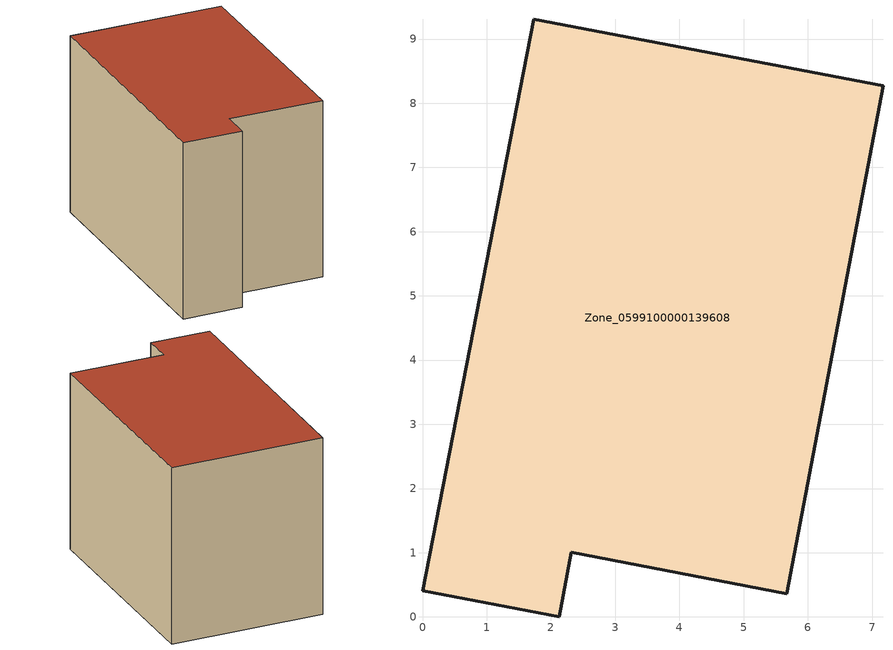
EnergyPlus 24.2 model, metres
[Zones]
Zone_0599100000139608
 floor ground (C_G): 0,0.41 1.73,9.31 7.17,8.27 5.67,0.36 2.32,1.01 2.13,0 z0
 wall outside (C_F): 1.73,9.31 0,0.41 2.13,0 2.32,1.01 5.67,0.36 7.17,8.27 1.73,9.31 z0:6.51
 roof outside (C_R): 7.17,8.27 1.73,9.31 0,0.41 2.13,0 2.32,1.01 5.67,0.36 z6.51
[BUILDING]
Pand.0599100000139608: North Axis=0; Terrain=City; Loads Convergence Tolerance Value=0.04; Temperature Convergence Tolerance Value=0.4; Solar Distribution=FullExterior; Maximum Number of Warmup Days=25; Minimum Number of Warmup Days=1
[Site:Location]
Rotterdam.The.Hague.AP_ZH_NLD Design_Conditions: Latitude=51.96; Longitude=4.45; Time Zone=1; Elevation=-4.5
[SITE:GROUNDTEMPERATURE:BUILDINGSURFACE]
18, 18, 18, 18, 18, 18, 18, 18, 18, 18, 18, 18
[MATERIAL] Thermal Absorptance=0.9; Solar Absorptance=0.7; Visible Absorptance=0.7
Name | Roughness | Thickness | Conductivity | Density | Specific Heat
G.TI.1946-1964 | MediumSmooth | 0.15 | 1 | 540 | 1210
F.TI.1946-1964 | Rough | 0.3 | 0.857143 | 1920 | 840
R.TI.1946-1964 | MediumRough | 0.2 | 0.277778 | 1500 | 1000
[CONSTRUCTION]
C_G: G.TI.1946-1964
C_F: F.TI.1946-1964
C_R: R.TI.1946-1964
[ZONE]
Zone_0599100000139608: Type=1; Multiplier=1; Ceiling Height=Autocalculate; Volume=Autocalculate; Floor Area=autocalculate; Part of Total Floor Area=Yes
[ZONEINFILTRATION:DESIGNFLOWRATE]
Infil_Zone_0599100000139608: Zone or ZoneList or Space or SpaceList=Zone_0599100000139608; Schedule=AlwaysOn; Design Flow Rate Calculation Method=Flow/Area; Flow Rate per Floor Area=0.003; Constant Term Coefficient=1; Temperature Term Coefficient=0; Velocity Term Coefficient=0; Velocity Squared Term Coefficient=0
[HVACTEMPLATE:ZONE:IDEALLOADSAIRSYSTEM]
Zone_0599100000139608: Maximum Heating Supply Air Temperature=50; Minimum Cooling Supply Air Temperature=13; Maximum Heating Supply Air Humidity Ratio=0.0156; Minimum Cooling Supply Air Humidity Ratio=0.0077; Heating Limit=NoLimit; Cooling Limit=NoLimit; Dehumidification Control Type=ConstantSensibleHeatRatio; Cooling Sensible Heat Ratio=0.7; Dehumidification Setpoint=60; Humidification Control Type=None; Humidification Setpoint=30; Outdoor Air Method=None; Outdoor Air Flow Rate per Person=0.00944; Outdoor Air Flow Rate per Zone Floor Area=0; Outdoor Air Flow Rate per Zone=0; Demand Controlled Ventilation Type=None; Outdoor Air Economizer Type=NoEconomizer; Heat Recovery Type=None; Sensible Heat Recovery Effectiveness=0.7; Latent Heat Recovery Effectiveness=0.65
[ZONECONTROL:THERMOSTAT]
ThermostatControl_Zone_0599100000139608: Zone or ZoneList=Zone_0599100000139608; Control Type Schedule=DualSetpointControlType; Control 1=Thermostat_Zone_0599100000139608; Temperature Difference Between Cutout And Setpoint=0
[THERMOSTATSETPOINT:DUALSETPOINT]
Thermostat_Zone_0599100000139608: Heating Setpoint Temperature Schedule=HeatingSetpoint_Zone_0599100000139608; Cooling Setpoint Temperature Schedule=CoolingSetpoint_Zone_0599100000139608
[SCHEDULE:COMPACT]
HeatingSetpoint_Zone_0599100000139608: Through: 12/31, For: AllDays, Until: 24:00, 21
CoolingSetpoint_Zone_0599100000139608: Through: 12/31, For: AllDays, Until: 24:00, 24
DualSetpointControlType: Through: 12/31, For: AllDays, Until: 24:00, 4
AlwaysOn: Through: 12/31, For: AllDays, Until: 24:00, 1
